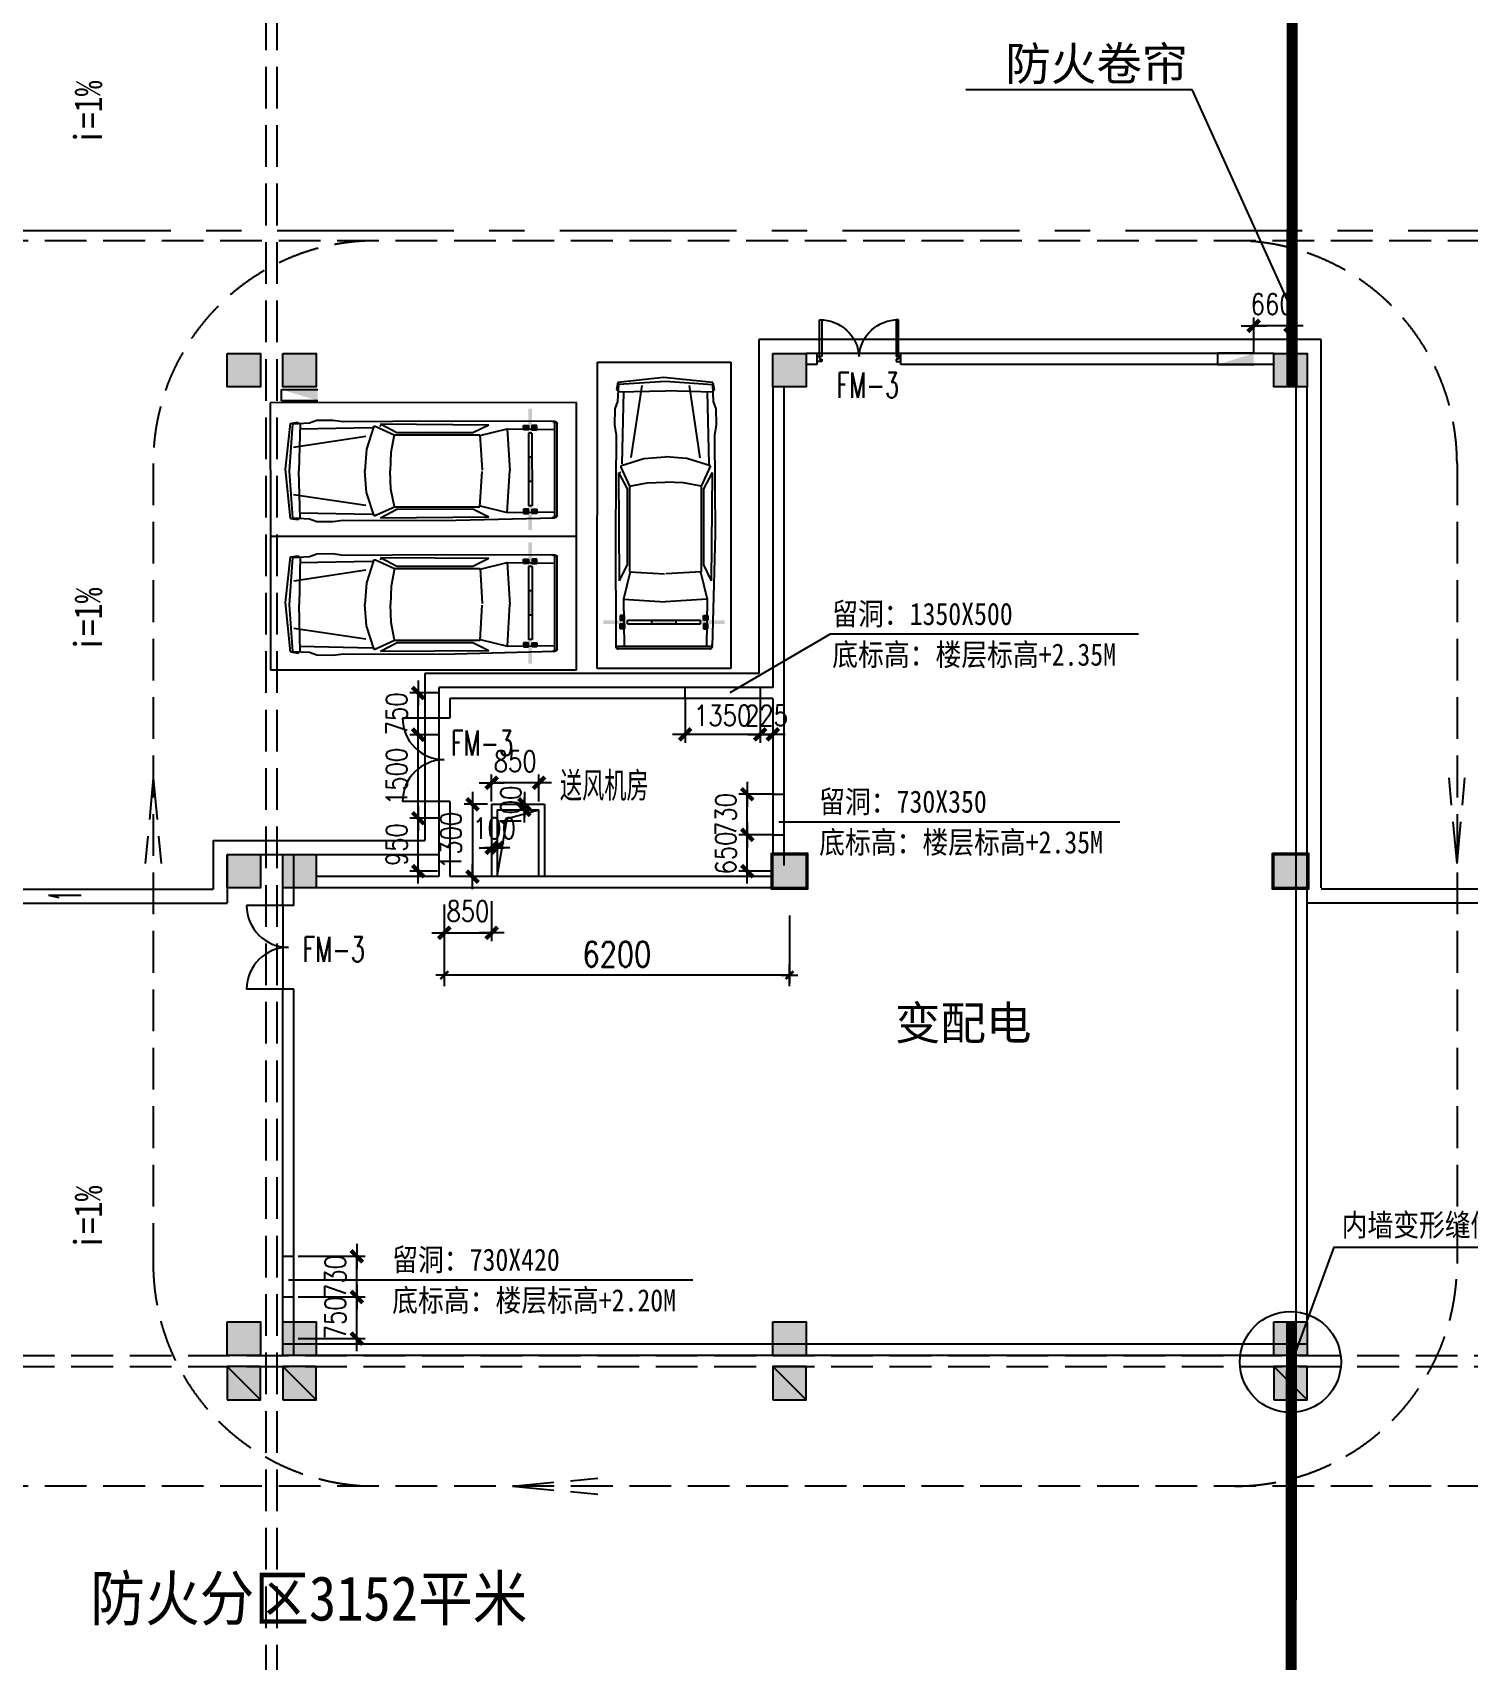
# Model space of a CAD drawing. Extents: x 953929 to 1132291, y -67290 to 107124.
# Drawn here: x 1059548 to 1085341, y 47323 to 76569 of the extents above; entities that cross this region are included whole.
import ezdxf
from ezdxf.enums import TextEntityAlignment as Align

# ---------------------------------------------------------------- set-up
doc = ezdxf.new("R2010")
doc.units = 0
doc.header["$MEASUREMENT"] = 0
for name, pattern in [('ACAD_ISO02W100', [15, 12, -3]), ('CENTER', [50.8, 31.75, -6.35, 6.35, -6.35]), ('DASH', [0.35, 0.25, -0.1])]:
    doc.linetypes.add(name, pattern=pattern)
doc.layers.get('0').update_dxf_attribs({"linetype": 'CONTINUOUS'})
doc.layers.get('DEFPOINTS').update_dxf_attribs({"linetype": 'CONTINUOUS'})
for name, color, linetype in [('0-文字', 11, 'CONTINUOUS'), ('1', 8, 'CONTINUOUS'), ('2', 6, 'ACAD_ISO02W100'), ('COLUMN', 4, 'CONTINUOUS'), ('DIM', 7, 'CONTINUOUS'), ('F', 31, 'CONTINUOUS'), ('KWC', 253, 'CONTINUOUS'), ('TC', 8, 'CONTINUOUS'), ('WALL', 1, 'CONTINUOUS'), ('WIN', 4, 'CONTINUOUS'), ('WINDOW', 254, 'CONTINUOUS'), ('WINDOWS', 4, 'CONTINUOUS'), ('柱子', 2, 'CONTINUOUS')]:
    doc.layers.add(name, color=color, linetype=linetype)
doc.layers.add('AXIS', color=3, linetype='CONTINUOUS', lineweight=9)
doc.styles.add('CHINA', font='SimSun.ttf', dxfattribs={"width": 0.85, "height": 150})
doc.styles.add('DIM', font='', dxfattribs={"width": 0.75})
doc.styles.add('DIM_FONT', font='SIMPLEX.shx', dxfattribs={"width": 0.8})
doc.styles.add('FS', font='txt.shx', dxfattribs={"width": 0.66, "height": 150, "bigfont": 'fs.shx'})
doc.styles.get("Standard").update_dxf_attribs({"font": 'txt.shx', "width": 0.8, "height": 525, "bigfont": 'h1.shx'})
doc.styles.add('宋体', font='SimSun.ttf')
doc.styles.get('DIM').set_extended_font_data('FangSong_GB2312')
doc.dimstyles.new('DIMN-200', dxfattribs={"dimtxt": 300, "dimasz": 1, "dimexe": 250, "dimexo": 0, "dimgap": 150, "dimtad": 1, "dimdec": 0, "dimdsep": 46, "dimtxsty": 'DIM_FONT', "dimblk": '_DIMX', "dimcen": 2.5, "dimclrd": 256, "dimclre": 256, "dimclrt": 4, "dimadec": 0, "dimazin": 0, "dimtfac": 1, "dimtdec": 0, "dimtix": 1, "dimtmove": 2, "dimatfit": 3, "dimldrblk": '_DIMX', "dimfxl": 0, "dimtolj": 1, "dimtzin": 0, "dimarcsym": 0})
doc.dimstyles.new('NORMAL', dxfattribs={"dimtxt": 450, "dimasz": 1, "dimexe": 150, "dimexo": 0, "dimgap": 150, "dimtad": 1, "dimdec": 0, "dimzin": 0, "dimdsep": 46, "dimtxsty": 'DIM_FONT', "dimblk1": '1', "dimblk2": '1', "dimsah": 1, "dimcen": 0, "dimclrd": 4, "dimclre": 4, "dimclrt": 4, "dimadec": 0, "dimazin": 0, "dimtfac": 1, "dimtdec": 0, "dimtmove": 0, "dimatfit": 3, "dimldrblk": '1', "dimfxl": 0, "dimtolj": 1, "dimtzin": 0, "dimarcsym": 0})
doc.dimstyles.get("Standard").update_dxf_attribs({"dimtxt": 375, "dimasz": 1, "dimexe": 150, "dimexo": 0, "dimgap": 200, "dimtad": 1, "dimdec": 0, "dimzin": 0, "dimdsep": 46, "dimtxsty": 'DIM_FONT', "dimblk1": '_DIMX', "dimblk2": '_DIMX', "dimsah": 1, "dimcen": 200, "dimclrd": 256, "dimclre": 256, "dimclrt": 4, "dimadec": 0, "dimazin": 0, "dimtfac": 1, "dimtdec": 0, "dimtix": 1, "dimtmove": 2, "dimatfit": 3, "dimldrblk": '_DIMX', "dimfxl": 0, "dimtolj": 1, "dimtzin": 0, "dimarcsym": 0})

# ---------------------------------------------------------------- blocks, each defined once
blk = doc.blocks.new('ZHU')
at = {"layer": '柱子'}
h = blk.add_hatch(color=256, dxfattribs=at)
h.paths.add_polyline_path([(300, -300), (300, 300), (-300, 300)])
h.paths.add_polyline_path([(-300, 300), (-300, -300), (300, -300)], flags=16)
blk.add_line((-300, 300), (300, -300), dxfattribs=at)
blk.add_lwpolyline([(-300, -300), (300, -300), (300, 300), (-300, 300)], close=True, dxfattribs=at)
blk = doc.blocks.new('A$C5A4B61BD')
for p, q in [((0, 753), (0, 658)), ((84, 753), (0, 753)), ((0, 658), (42, 658)), ((42, 706), (84, 706)), ((42, 658), (42, 706)), ((42, 658), (42, 0)), ((84, 658), (42, 658)), ((84, 706), (84, 753)), ((84, 0), (84, 658)), ((1416, 753), (1500, 753)), ((1416, 706), (1416, 753)), ((1458, 706), (1416, 706)), ((1416, 0), (1416, 658)), ((1416, 658), (1458, 658)), ((1458, 658), (1458, 706)), ((1458, 658), (1458, 0)), ((1500, 658), (1458, 658)), ((1500, 753), (1500, 658)), ((42, 0), (84, 0)), ((1458, 0), (1416, 0))]:
    blk.add_line(p, q)
for centre, major_axis, start_param, end_param in [((79, 670), (501, 465), 3.926991, 5.497787), ((1421, 670), (-501, 465), 0.785398, 2.356194)]:
    blk.add_ellipse(centre, major_axis=major_axis, ratio=0.962752, start_param=start_param, end_param=end_param)
blk = doc.blocks.new('_DIMX')
blk.add_line((-150, 0), (150, 0))
at = {"const_width": 50}
blk.add_lwpolyline([(-70, -70), (70, 70)], dxfattribs=at)
blk = doc.blocks.new('*D30')
at = {"linetype": 'ByBlock'}
for p, q in [((1218666, 49336), (1218666, 49819)), ((1219516, 49336), (1219516, 49819)), ((1218665, 49669), (1218663, 49669)), ((1219516, 49669), (1218666, 49669)), ((1219518, 49669), (1219519, 49669))]:
    blk.add_line(p, q, dxfattribs=at)
at = {"layer": 'DEFPOINTS', "color": 0, "linetype": 'ByBlock'}
for p in [(1218666, 49669), (1218666, 49336), (1219516, 49336)]:
    blk.add_point(p, dxfattribs=at)
at = {"linetype": 'ByBlock', "xscale": 1.5, "yscale": 1.5, "zscale": 1.5}
blk.add_blockref('_DIMX', (1218666, 49669), dxfattribs=at)
at = {"linetype": 'ByBlock', "xscale": 1.5, "yscale": 1.5, "zscale": 1.5, "rotation": 180}
blk.add_blockref('_DIMX', (1219516, 49669), dxfattribs=at)
at = {"color": 4, "linetype": 'ByBlock', "insert": (1219091, 50057), "char_height": 375, "attachment_point": 5, "style": 'DIM_FONT'}
blk.add_mtext('\\A1;850', dxfattribs=at)
blk = doc.blocks.new('*D35')
at = {"linetype": 'ByBlock'}
for p, q in [((1218593, 49284), (1218173, 49284)), ((1218323, 49285), (1218323, 49287)), ((1218323, 49284), (1218323, 47984)), ((1218593, 47984), (1218173, 47984)), ((1218323, 47982), (1218323, 47981))]:
    blk.add_line(p, q, dxfattribs=at)
at = {"layer": 'DEFPOINTS', "color": 0, "linetype": 'ByBlock'}
for p in [(1218593, 49284), (1218323, 47984), (1218593, 47984)]:
    blk.add_point(p, dxfattribs=at)
at = {"linetype": 'ByBlock', "xscale": 1.5, "yscale": 1.5, "zscale": 1.5}
for p, rotation in [((1218323, 49284), 270), ((1218323, 47984), 90)]:
    blk.add_blockref('_DIMX', p, dxfattribs=dict(at, rotation=rotation))
at = {"color": 4, "linetype": 'ByBlock', "insert": (1217935, 48634), "char_height": 375, "attachment_point": 5, "rotation": 90, "style": 'DIM_FONT'}
blk.add_mtext('\\A1;1300', dxfattribs=at)
blk = doc.blocks.new('1')
at = {"layer": 'DIM'}
for p, q in [((-150, 0), (150, 0)), ((0, -200), (0, 200))]:
    blk.add_line(p, q, dxfattribs=at)
at = {"layer": 'DIM', "const_width": 45}
blk.add_lwpolyline([(-71, -71), (71, 71)], dxfattribs=at)
blk = doc.blocks.new('*D102')
at = {"layer": 'DEFPOINTS', "color": 0}
for p in [(1066944, 60904), (1073144, 60704), (1066944, 59635)]:
    blk.add_point(p, dxfattribs=at)
at = {"layer": 'DIM', "color": 4}
for p, q in [((1066944, 60904), (1066944, 59485)), ((1073144, 60704), (1073144, 59485)), ((1073143, 59635), (1066945, 59635))]:
    blk.add_line(p, q, dxfattribs=at)
at = {"layer": 'DIM', "color": 4, "rotation": 180}
blk.add_blockref('1', (1066944, 59635), dxfattribs=at)
at = {"layer": 'DIM', "color": 4}
blk.add_blockref('1', (1073144, 59635), dxfattribs=at)
at = {"layer": 'DIM', "color": 4, "insert": (1070044, 60010), "char_height": 450, "attachment_point": 5, "style": 'DIM_FONT'}
blk.add_mtext('\\A1;6200', dxfattribs=at)
blk = doc.blocks.new('*D141')
at = {"linetype": 'ByBlock'}
for p, q in [((1064320, 53854), (1065522, 53854)), ((1065372, 53856), (1065372, 53857)), ((1065372, 53104), (1065372, 53854)), ((1064320, 53104), (1065522, 53104)), ((1065372, 53103), (1065372, 53101))]:
    blk.add_line(p, q, dxfattribs=at)
at = {"layer": 'DEFPOINTS', "color": 0, "linetype": 'ByBlock'}
for p in [(1064320, 53854), (1065372, 53854), (1064320, 53104)]:
    blk.add_point(p, dxfattribs=at)
at = {"linetype": 'ByBlock', "xscale": 1.5, "yscale": 1.5, "zscale": 1.5}
for p, rotation in [((1065372, 53854), 270), ((1065372, 53104), 90)]:
    blk.add_blockref('_DIMX', p, dxfattribs=dict(at, rotation=rotation))
at = {"color": 4, "linetype": 'ByBlock', "insert": (1064985, 53479), "char_height": 375, "attachment_point": 5, "rotation": 90, "style": 'DIM_FONT'}
blk.add_mtext('\\A1;750', dxfattribs=at)
blk = doc.blocks.new('*D142')
at = {"linetype": 'ByBlock'}
for p, q in [((1064320, 54584), (1065522, 54584)), ((1065372, 54586), (1065372, 54587)), ((1065372, 53854), (1065372, 54584)), ((1064320, 53854), (1065522, 53854)), ((1065372, 53853), (1065372, 53851))]:
    blk.add_line(p, q, dxfattribs=at)
at = {"layer": 'DEFPOINTS', "color": 0, "linetype": 'ByBlock'}
for p in [(1064320, 54584), (1065372, 54584), (1064320, 53854)]:
    blk.add_point(p, dxfattribs=at)
at = {"linetype": 'ByBlock', "xscale": 1.5, "yscale": 1.5, "zscale": 1.5}
for p, rotation in [((1065372, 54584), 270), ((1065372, 53854), 90)]:
    blk.add_blockref('_DIMX', p, dxfattribs=dict(at, rotation=rotation))
at = {"color": 4, "linetype": 'ByBlock', "insert": (1064985, 54219), "char_height": 375, "attachment_point": 5, "rotation": 90, "style": 'DIM_FONT'}
blk.add_mtext('\\A1;730', dxfattribs=at)
blk = doc.blocks.new('*D143')
at = {"linetype": 'ByBlock'}
for p, q in [((1072844, 62154), (1072237, 62154)), ((1072387, 62156), (1072387, 62157)), ((1072387, 61504), (1072387, 62154)), ((1072844, 61504), (1072237, 61504)), ((1072387, 61503), (1072387, 61501))]:
    blk.add_line(p, q, dxfattribs=at)
at = {"layer": 'DEFPOINTS', "color": 0, "linetype": 'ByBlock'}
for p in [(1072387, 62154), (1072844, 62154), (1072844, 61504)]:
    blk.add_point(p, dxfattribs=at)
at = {"linetype": 'ByBlock', "xscale": 1.5, "yscale": 1.5, "zscale": 1.5}
for p, rotation in [((1072387, 62154), 270), ((1072387, 61504), 90)]:
    blk.add_blockref('_DIMX', p, dxfattribs=dict(at, rotation=rotation))
at = {"color": 4, "linetype": 'ByBlock', "insert": (1072000, 61829), "char_height": 375, "attachment_point": 5, "rotation": 90, "style": 'DIM_FONT'}
blk.add_mtext('\\A1;650', dxfattribs=at)
blk = doc.blocks.new('*D144')
at = {"linetype": 'ByBlock'}
for p, q in [((1072844, 62884), (1072237, 62884)), ((1072387, 62886), (1072387, 62887)), ((1072387, 62154), (1072387, 62884)), ((1072844, 62154), (1072237, 62154)), ((1072387, 62153), (1072387, 62151))]:
    blk.add_line(p, q, dxfattribs=at)
at = {"layer": 'DEFPOINTS', "color": 0, "linetype": 'ByBlock'}
for p in [(1072387, 62884), (1072844, 62884), (1072844, 62154)]:
    blk.add_point(p, dxfattribs=at)
at = {"linetype": 'ByBlock', "xscale": 1.5, "yscale": 1.5, "zscale": 1.5}
for p, rotation in [((1072387, 62884), 270), ((1072387, 62154), 90)]:
    blk.add_blockref('_DIMX', p, dxfattribs=dict(at, rotation=rotation))
at = {"color": 4, "linetype": 'ByBlock', "insert": (1072000, 62519), "char_height": 375, "attachment_point": 5, "rotation": 90, "style": 'DIM_FONT'}
blk.add_mtext('\\A1;730', dxfattribs=at)
blk = doc.blocks.new('*D397')
at = {"linetype": 'ByBlock'}
for p, q in [((1115369, 62704), (1115633, 62704)), ((1115369, 62604), (1115633, 62604)), ((1115483, 62706), (1115483, 62707)), ((1115483, 62604), (1115483, 62704)), ((1115483, 62604), (1115483, 62704)), ((1115483, 62603), (1115483, 62601))]:
    blk.add_line(p, q, dxfattribs=at)
at = {"layer": 'DEFPOINTS', "color": 0, "linetype": 'ByBlock'}
for p in [(1115369, 62704), (1115369, 62604), (1115483, 62704)]:
    blk.add_point(p, dxfattribs=at)
at = {"linetype": 'ByBlock', "xscale": 1.5, "yscale": 1.5, "zscale": 1.5}
for p, rotation in [((1115483, 62704), 270), ((1115483, 62604), 90)]:
    blk.add_blockref('_DIMX', p, dxfattribs=dict(at, rotation=rotation))
at = {"color": 4, "linetype": 'ByBlock', "insert": (1115238, 62654), "char_height": 375, "attachment_point": 5, "rotation": 90, "style": 'DIM_FONT'}
blk.add_mtext('\\A1;100', dxfattribs=at)
blk = doc.blocks.new('*D396')
at = {"linetype": 'ByBlock'}
for p, q in [((1114894, 62054), (1114894, 61773)), ((1114994, 62054), (1114994, 61773)), ((1114892, 61923), (1114891, 61923)), ((1114894, 61923), (1114994, 61923)), ((1114894, 61923), (1114994, 61923)), ((1114995, 61923), (1114997, 61923))]:
    blk.add_line(p, q, dxfattribs=at)
at = {"layer": 'DEFPOINTS', "color": 0, "linetype": 'ByBlock'}
for p in [(1114894, 62054), (1114994, 62054), (1114994, 61923)]:
    blk.add_point(p, dxfattribs=at)
at = {"linetype": 'ByBlock', "xscale": 1.5, "yscale": 1.5, "zscale": 1.5}
blk.add_blockref('_DIMX', (1114894, 61923), dxfattribs=at)
at = {"linetype": 'ByBlock', "xscale": 1.5, "yscale": 1.5, "zscale": 1.5, "rotation": 180}
blk.add_blockref('_DIMX', (1114994, 61923), dxfattribs=at)
at = {"color": 4, "linetype": 'ByBlock', "insert": (1114944, 62274), "char_height": 375, "attachment_point": 5, "style": 'DIM_FONT'}
blk.add_mtext('\\A1;100', dxfattribs=at)
blk = doc.blocks.new('*D432')
at = {"linetype": 'ByBlock'}
for p, q in [((1072619, 64604), (1072619, 63811)), ((1072844, 64604), (1072844, 63811)), ((1072617, 63961), (1072616, 63961)), ((1072619, 63961), (1072844, 63961)), ((1072845, 63961), (1072847, 63961))]:
    blk.add_line(p, q, dxfattribs=at)
at = {"layer": 'DEFPOINTS', "color": 0, "linetype": 'ByBlock'}
for p in [(1072619, 64604), (1072844, 64604), (1072844, 63961)]:
    blk.add_point(p, dxfattribs=at)
at = {"linetype": 'ByBlock', "xscale": 1.5, "yscale": 1.5, "zscale": 1.5}
blk.add_blockref('_DIMX', (1072619, 63961), dxfattribs=at)
at = {"linetype": 'ByBlock', "xscale": 1.5, "yscale": 1.5, "zscale": 1.5, "rotation": 180}
blk.add_blockref('_DIMX', (1072844, 63961), dxfattribs=at)
at = {"color": 4, "linetype": 'ByBlock', "insert": (1072731, 64299), "char_height": 375, "attachment_point": 5, "style": 'DIM_FONT'}
blk.add_mtext('\\A1;225', dxfattribs=at)
blk = doc.blocks.new('*D433')
at = {"linetype": 'ByBlock'}
for p, q in [((1071269, 64604), (1071269, 63811)), ((1072619, 64604), (1072619, 63811)), ((1072617, 63961), (1071270, 63961))]:
    blk.add_line(p, q, dxfattribs=at)
at = {"layer": 'DEFPOINTS', "color": 0, "linetype": 'ByBlock'}
for p in [(1071269, 64604), (1072619, 64604), (1071269, 63961)]:
    blk.add_point(p, dxfattribs=at)
at = {"linetype": 'ByBlock', "xscale": 1.5, "yscale": 1.5, "zscale": 1.5, "rotation": 180}
blk.add_blockref('_DIMX', (1071269, 63961), dxfattribs=at)
at = {"linetype": 'ByBlock', "xscale": 1.5, "yscale": 1.5, "zscale": 1.5}
blk.add_blockref('_DIMX', (1072619, 63961), dxfattribs=at)
at = {"color": 4, "linetype": 'ByBlock', "insert": (1071944, 64299), "char_height": 375, "attachment_point": 5, "style": 'DIM_FONT'}
blk.add_mtext('\\A1;1350', dxfattribs=at)
blk = doc.blocks.new('CW')
at = {"layer": 'KWC'}
h = blk.add_hatch(color=256, dxfattribs=at)
h.paths.add_polyline_path([(800, -546), (800, -109), (865, -109), (865, -546)])
h.paths.add_polyline_path([(799, -1419), (799, -982), (865, -982), (865, -1419)])
h.paths.add_polyline_path([(799, -2292), (799, -1855), (864, -1855), (864, -2292)])
h = blk.add_hatch(color=256, dxfattribs=at)
h.paths.add_polyline_path([(865, -412), (865, -488), (953, -488), (953, -412)])
h.paths.add_polyline_path([(800, -412), (800, -488), (712, -488), (712, -412)])
edge = h.paths.add_edge_path(flags=16)
edge.add_ellipse((756, -450), major_axis=(-10.2, 10.2), ratio=1, start_angle=-45.0335, end_angle=314.9665, ccw=False)
edge = h.paths.add_edge_path(flags=16)
edge.add_ellipse((909, -450), major_axis=(-10.2, 10.2), ratio=1, start_angle=-45.0335, end_angle=314.9665, ccw=False)
h = blk.add_hatch(color=256, dxfattribs=at)
h.paths.add_polyline_path([(864, -1989), (864, -1913), (952, -1913), (952, -1989)])
edge = h.paths.add_edge_path(flags=16)
edge.add_ellipse((908, -1951), major_axis=(-10.2, 10.2), ratio=1, start_angle=-45.0335, end_angle=314.9665, ccw=False)
edge = h.paths.add_edge_path(flags=16)
edge.add_ellipse((755, -1951), major_axis=(-10.2, 10.2), ratio=1, start_angle=-45.0335, end_angle=314.9665, ccw=False)
h.paths.add_polyline_path([(799, -1989), (799, -1913), (712, -1913), (712, -1989)])
for p, q in [((-1, -2400), (0, 0)), ((0, 0), (5500, -3)), ((5500, -3), (5499, -2403)), ((349, -2022), (350, -379)), ((391, -2023), (392, -379)), ((2414, -328), (395, -334)), ((1245, -471), (397, -483)), ((712, -488), (712, -412)), ((712, -412), (800, -412)), ((800, -488), (712, -488)), ((800, -546), (799, -1855)), ((800, -412), (800, -488)), ((800, -546), (865, -546)), ((865, -546), (864, -1855)), ((865, -412), (865, -488)), ((953, -412), (865, -412)), ((865, -488), (953, -488)), ((953, -488), (953, -412)), ((1245, -471), (1197, -1224)), ((1734, -592), (1245, -471)), ((3522, -383), (1576, -397)), ((1864, -537), (1576, -397)), ((1735, -578), (1696, -1211)), ((3273, -579), (1735, -578)), ((3226, -538), (1864, -537)), ((4190, -340), (2414, -328)), ((3522, -383), (3226, -538)), ((3615, -425), (3273, -579)), ((3273, -579), (3333, -897)), ((3646, -439), (3773, -838)), ((4970, -473), (3673, -445)), ((4377, -312), (4190, -340)), ((4665, -317), (4377, -312)), ((4796, -365), (4665, -317)), ((5098, -381), (4796, -365)), ((4966, -373), (4985, -1225)), ((5003, -350), (4985, -372)), ((5139, -372), (5003, -350)), ((5154, -1230), (5098, -381)), ((5227, -1193), (5139, -372)), ((3773, -838), (3802, -1224)), ((5082, -800), (3786, -605)), ((799, -982), (865, -982)), ((3333, -897), (3345, -1224)), ((799, -1419), (865, -1419)), ((1244, -1976), (1197, -1222)), ((1734, -1869), (1696, -1236)), ((3333, -1552), (3345, -1225)), ((3772, -1612), (3802, -1226)), ((4965, -2077), (4985, -1226)), ((5097, -2070), (5154, -1230)), ((5138, -2079), (5227, -1193)), ((3272, -1870), (3333, -1552)), ((3637, -2034), (3772, -1612)), ((5081, -1651), (3785, -1844)), ((1244, -1976), (396, -1962)), ((799, -1913), (712, -1913)), ((712, -1913), (712, -1989)), ((712, -1989), (799, -1989)), ((799, -1855), (864, -1855)), ((799, -1989), (799, -1913)), ((864, -1989), (864, -1913)), ((864, -1913), (952, -1913)), ((952, -1989), (864, -1989)), ((952, -1913), (952, -1989)), ((1733, -1855), (1244, -1976)), ((1863, -1910), (1575, -2050)), ((3272, -1870), (1734, -1869)), ((3225, -1911), (1863, -1910)), ((3521, -2067), (3225, -1911)), ((3637, -2034), (3272, -1870)), ((4969, -1977), (3672, -2005)), ((2413, -2120), (393, -2067)), ((3521, -2067), (1575, -2050)), ((4189, -2110), (2413, -2120)), ((4376, -2138), (4189, -2110)), ((4664, -2133), (4376, -2138)), ((4795, -2085), (4664, -2133)), ((5097, -2070), (4795, -2085)), ((5002, -2101), (4984, -2079)), ((5138, -2079), (5002, -2101)), ((5499, -2403), (-1, -2400))]:
    blk.add_line(p, q, dxfattribs=at)
for centre in [(756, -450), (909, -450), (755, -1951), (908, -1951)]:
    blk.add_circle(centre, 14.4, dxfattribs=at)
for centre, major_axis, start_param, end_param in [((395, -379), (-45, 0.4), -1.558913, 0.008145), ((437, -379), (-45, 0.1), -1.565717, 0.001342), ((3509, -415), (11.2, 0.7), -1.159955, 1.503276), ((3624, -446), (22.5, 0.3), 0.294791, 1.978353), ((3333, -1224), (7.95, 7.95), 5.46214, 5.532266), ((3791, -1225), (-7.95, 7.95), 3.84936, 4.003454), ((4974, -1225), (7.95, 7.95), 5.474521, 5.519885), ((394, -2022), (-45, 0.1), 0.002021, 1.546781), ((436, -2023), (-45, 0.1), 0.002021, 1.546781), ((3623, -2003), (22.5, 0.4), 4.270615, 5.954177)]:
    blk.add_ellipse(centre, major_axis=major_axis, ratio=1, start_param=start_param, end_param=end_param, dxfattribs=at)
at = {"layer": 'KWC', "linetype": 'Continuous', "style": 'DIM', "oblique": 360, "flags": 9}
for tag in ['YSIZE', 'XSIZE']:
    blk.add_attdef(tag, (5154, -1230), '', height=0.45, rotation=179.9665, dxfattribs=at)
blk = doc.blocks.new('*D482')
at = {"linetype": 'ByBlock'}
for p, q in [((1081483, 70806), (1081483, 71452)), ((1082144, 70804), (1082144, 71452)), ((1081482, 71302), (1081480, 71302)), ((1082144, 71302), (1081483, 71302)), ((1082145, 71302), (1082147, 71302))]:
    blk.add_line(p, q, dxfattribs=at)
at = {"layer": 'DEFPOINTS', "color": 0, "linetype": 'ByBlock'}
for p in [(1081483, 71302), (1081483, 70806), (1082144, 70804)]:
    blk.add_point(p, dxfattribs=at)
at = {"linetype": 'ByBlock', "xscale": 1.5, "yscale": 1.5, "zscale": 1.5}
blk.add_blockref('_DIMX', (1081483, 71302), dxfattribs=at)
at = {"linetype": 'ByBlock', "xscale": 1.5, "yscale": 1.5, "zscale": 1.5, "rotation": 180}
blk.add_blockref('_DIMX', (1082144, 71302), dxfattribs=at)
at = {"color": 4, "linetype": 'ByBlock', "insert": (1081814, 71690), "char_height": 375, "attachment_point": 5, "style": 'DIM_FONT'}
blk.add_mtext('\\A1;660', dxfattribs=at)
blk = doc.blocks.new('*D489')
at = {"linetype": 'ByBlock'}
for p, q in [((1090844, 64704), (1090326, 64704)), ((1090476, 64706), (1090476, 64707)), ((1090476, 63954), (1090476, 64704)), ((1090844, 63954), (1090326, 63954)), ((1090476, 63953), (1090476, 63951))]:
    blk.add_line(p, q, dxfattribs=at)
at = {"layer": 'DEFPOINTS', "color": 0, "linetype": 'ByBlock'}
for p in [(1090476, 64704), (1090844, 64704), (1090844, 63954)]:
    blk.add_point(p, dxfattribs=at)
at = {"linetype": 'ByBlock', "xscale": 1.5, "yscale": 1.5, "zscale": 1.5}
for p, rotation in [((1090476, 64704), 270), ((1090476, 63954), 90)]:
    blk.add_blockref('_DIMX', p, dxfattribs=dict(at, rotation=rotation))
at = {"color": 4, "linetype": 'ByBlock', "insert": (1090089, 64329), "char_height": 375, "attachment_point": 5, "rotation": 90, "style": 'DIM_FONT'}
blk.add_mtext('\\A1;750', dxfattribs=at)
blk = doc.blocks.new('*D488')
at = {"linetype": 'ByBlock'}
for p, q in [((1090844, 63954), (1090326, 63954)), ((1090476, 62456), (1090476, 63953)), ((1090844, 62454), (1090326, 62454))]:
    blk.add_line(p, q, dxfattribs=at)
at = {"layer": 'DEFPOINTS', "color": 0, "linetype": 'ByBlock'}
for p in [(1090476, 63954), (1090844, 63954), (1090844, 62454)]:
    blk.add_point(p, dxfattribs=at)
at = {"linetype": 'ByBlock', "xscale": 1.5, "yscale": 1.5, "zscale": 1.5}
for p, rotation in [((1090476, 63954), 90), ((1090476, 62454), 270)]:
    blk.add_blockref('_DIMX', p, dxfattribs=dict(at, rotation=rotation))
at = {"color": 4, "linetype": 'ByBlock', "insert": (1090089, 63204), "char_height": 375, "attachment_point": 5, "rotation": 90, "style": 'DIM_FONT'}
blk.add_mtext('\\A1;1500', dxfattribs=at)
blk = doc.blocks.new('*D487')
at = {"linetype": 'ByBlock'}
for p, q in [((1090844, 62454), (1090326, 62454)), ((1090476, 62456), (1090476, 62457)), ((1090476, 61504), (1090476, 62454)), ((1090819, 61504), (1090326, 61504)), ((1090476, 61503), (1090476, 61501))]:
    blk.add_line(p, q, dxfattribs=at)
at = {"layer": 'DEFPOINTS', "color": 0, "linetype": 'ByBlock'}
for p in [(1090476, 62454), (1090844, 62454), (1090819, 61504)]:
    blk.add_point(p, dxfattribs=at)
at = {"linetype": 'ByBlock', "xscale": 1.5, "yscale": 1.5, "zscale": 1.5}
for p, rotation in [((1090476, 62454), 270), ((1090476, 61504), 90)]:
    blk.add_blockref('_DIMX', p, dxfattribs=dict(at, rotation=rotation))
at = {"color": 4, "linetype": 'ByBlock', "insert": (1090089, 61979), "char_height": 375, "attachment_point": 5, "rotation": 90, "style": 'DIM_FONT'}
blk.add_mtext('\\A1;950', dxfattribs=at)
blk = doc.blocks.new('*D513')
at = {"linetype": 'ByBlock'}
for p, q in [((1066944, 60904), (1066944, 60246)), ((1067794, 60964), (1067794, 60246)), ((1066942, 60396), (1066941, 60396)), ((1066944, 60396), (1067794, 60396)), ((1067795, 60396), (1067797, 60396))]:
    blk.add_line(p, q, dxfattribs=at)
at = {"layer": 'DEFPOINTS', "color": 0, "linetype": 'ByBlock'}
for p in [(1066944, 60904), (1067794, 60964), (1067794, 60396)]:
    blk.add_point(p, dxfattribs=at)
at = {"linetype": 'ByBlock', "xscale": 1.5, "yscale": 1.5, "zscale": 1.5}
blk.add_blockref('_DIMX', (1066944, 60396), dxfattribs=at)
at = {"linetype": 'ByBlock', "xscale": 1.5, "yscale": 1.5, "zscale": 1.5, "rotation": 180}
blk.add_blockref('_DIMX', (1067794, 60396), dxfattribs=at)
at = {"color": 4, "linetype": 'ByBlock', "insert": (1067369, 60784), "char_height": 375, "attachment_point": 5, "style": 'DIM_FONT'}
blk.add_mtext('\\A1;850', dxfattribs=at)
blk = doc.blocks.new('A$C01856CDB')
at = {"layer": 'WIN'}
for q in [(588, 47), (189, 0)]:
    blk.add_line((0, 47), q, dxfattribs=at)
blk = doc.blocks.new('A$C445D01A8')
at = {"layer": 'WINDOW'}
blk.add_blockref('A$C01856CDB', (0, 0), dxfattribs=at)
blk = doc.blocks.new('A$C084E10F1')
at = {"layer": 'WINDOWS', "xscale": -1}
blk.add_blockref('A$C445D01A8', (588, 0), dxfattribs=at)

msp = doc.modelspace()

# ---------------------------------------------------------------- hatches: boundary and pattern name
at = {"layer": 'COLUMN'}
for points in [[(1063043.554, 70204.176), (1063643.554, 70204.176), (1063643.554, 70804.176), (1063043.554, 70804.176)], [(1064043.554, 70204.176), (1064643.554, 70204.176), (1064643.554, 70804.176), (1064043.554, 70804.176)], [(1072843.554, 70204.176), (1073443.554, 70204.176), (1073443.554, 70804.176), (1072843.554, 70804.176)], [(1081843.554, 70204.176), (1082443.554, 70204.176), (1082443.554, 70804.176), (1081843.554, 70804.176)], [(1063043.554, 61204.176), (1063643.554, 61204.176), (1063643.554, 61804.176), (1063043.554, 61804.176)], [(1064043.554, 61204.176), (1064643.554, 61204.176), (1064643.554, 61804.176), (1064043.554, 61804.176)], [(1072818.554, 61179.176), (1073468.554, 61179.176), (1073468.554, 61829.176), (1072818.554, 61829.176)], [(1072843.554, 61204.176), (1073443.554, 61204.176), (1073443.554, 61804.176), (1072843.554, 61804.176)], [(1081818.554, 61179.176), (1082468.554, 61179.176), (1082468.554, 61829.176), (1081818.554, 61829.176)], [(1081843.554, 61204.176), (1082443.554, 61204.176), (1082443.554, 61804.176), (1081843.554, 61804.176)], [(1063043.554, 52804.176), (1063643.554, 52804.176), (1063643.554, 53404.176), (1063043.554, 53404.176)], [(1064043.554, 52804.176), (1064643.554, 52804.176), (1064643.554, 53404.176), (1064043.554, 53404.176)], [(1072843.554, 52804.176), (1073443.554, 52804.176), (1073443.554, 53404.176), (1072843.554, 53404.176)], [(1081843.554, 52804.176), (1082443.554, 52804.176), (1082443.554, 53404.176), (1081843.554, 53404.176)]]:
    msp.add_hatch(color=256, dxfattribs=at).paths.add_polyline_path(points)

# ---------------------------------------------------------------- linework, layer by layer
for p in [(1076309.195, 75545.71), (1082170.893, 71587.644)]:
    msp.add_line(p, (1080379.088, 75545.71))
at = {"layer": '1'}
for p, q in [((1068072.886, 62450.028), (1068643.554, 62604.176)), ((1067893.554, 61404.176), (1068072.886, 62450.028))]:
    msp.add_line(p, q, dxfattribs=at)
at = {"layer": '2', "ltscale": 100, "const_width": 200}
for points in [[(1082175.843, 79028.491), (1082170.69, 70204.176)], [(1082160.88, 53404.176), (1082131.405, 2927.635)]]:
    msp.add_lwpolyline(points, dxfattribs=at)
at = {"layer": 'COLUMN'}
for p, q in [((1066943.554, 64254.176), (1066193.554, 64254.176)), ((1066843.554, 64254.176), (1066843.554, 62754.176)), ((1066943.554, 62754.176), (1066193.554, 62754.176)), ((1064143.554, 60884.176), (1063393.554, 60884.176)), ((1064043.554, 60884.176), (1064043.554, 59384.176)), ((1064143.554, 59384.176), (1063393.554, 59384.176))]:
    msp.add_line(p, q, dxfattribs=at)
for points in [[(1063043.554, 70804.176), (1063643.554, 70804.176), (1063643.554, 70204.176), (1063043.554, 70204.176)], [(1064043.554, 70804.176), (1064643.554, 70804.176), (1064643.554, 70204.176), (1064043.554, 70204.176)], [(1072843.554, 70804.176), (1073443.554, 70804.176), (1073443.554, 70204.176), (1072843.554, 70204.176)], [(1081843.554, 70804.176), (1082443.554, 70804.176), (1082443.554, 70204.176), (1081843.554, 70204.176)], [(1063043.554, 61804.176), (1063643.554, 61804.176), (1063643.554, 61204.176), (1063043.554, 61204.176)], [(1064043.554, 61804.176), (1064643.554, 61804.176), (1064643.554, 61204.176), (1064043.554, 61204.176)], [(1072818.554, 61829.176), (1073468.554, 61829.176), (1073468.554, 61179.176), (1072818.554, 61179.176)], [(1072843.554, 61804.176), (1073443.554, 61804.176), (1073443.554, 61204.176), (1072843.554, 61204.176)], [(1081818.554, 61829.176), (1082468.554, 61829.176), (1082468.554, 61179.176), (1081818.554, 61179.176)], [(1081843.554, 61804.176), (1082443.554, 61804.176), (1082443.554, 61204.176), (1081843.554, 61204.176)], [(1063043.554, 53404.176), (1063643.554, 53404.176), (1063643.554, 52804.176), (1063043.554, 52804.176)], [(1064043.554, 53404.176), (1064643.554, 53404.176), (1064643.554, 52804.176), (1064043.554, 52804.176)], [(1072843.554, 53404.176), (1073443.554, 53404.176), (1073443.554, 52804.176), (1072843.554, 52804.176)], [(1081843.554, 53404.176), (1082443.554, 53404.176), (1082443.554, 52804.176), (1081843.554, 52804.176)]]:
    msp.add_lwpolyline(points, close=True, dxfattribs=at)
msp.add_lwpolyline([(1082143.555, 52604.176), (1082927.583, 54746.777), (1090394.65, 54746.777)], dxfattribs=at)
for centre, start, end in [((1066943.554, 64254.176), 180, 270), ((1066943.554, 62754.176), 90, 180), ((1064143.554, 60884.176), 180, 270), ((1064143.554, 59384.176), 90, 180)]:
    msp.add_arc(centre, 750, start, end, dxfattribs=at)
at = {"layer": 'DIM'}
for points in [[(1059898.496, 76104.494, 0, 60, 0), (1059898.496, 75704.494, 0, 0, 0), (1059898.496, 74276.393, 0, 0, 0)], [(1059898.496, 65024.07, 0, 60, 0), (1059898.496, 65424.07, 0, 0, 0), (1059898.496, 66852.171, 0, 0, 0)], [(1059898.496, 56251.93, 0, 60, 0), (1059898.496, 55851.93, 0, 0, 0), (1059898.496, 54423.829, 0, 0, 0)]]:
    msp.add_lwpolyline(points, format="xyseb", dxfattribs=at)
at = {"layer": 'TC'}
for p, q in [((1080835.486, 70806.447), (1080835.381, 70606.447)), ((1081485.485, 70806.106), (1080835.486, 70806.447)), ((1080835.381, 70606.447), (1081485.381, 70606.106)), ((1064021.791, 70153.855), (1064671.791, 70154.195)), ((1064021.896, 69953.855), (1064021.791, 70153.855)), ((1064671.896, 69954.195), (1064021.896, 69953.855))]:
    msp.add_line(p, q, dxfattribs=at)
for points in [[(1080838.282, 70607.537), (1081484.491, 70607.199), (1081482.726, 70803.012)], [(1064024.692, 70152.765), (1064670.901, 70153.103), (1064669.136, 69957.289)]]:
    msp.add_solid(points, dxfattribs=at)
at = {"layer": 'WALL'}
for p, q in [((1073643.554, 70804.176), (1073443.554, 70804.176)), ((1073643.554, 70604.176), (1073643.554, 70804.176)), ((1081843.554, 70804.176), (1075143.554, 70804.176)), ((1075143.554, 70604.176), (1075143.554, 70804.176)), ((1073643.554, 70604.176), (1073443.554, 70604.176)), ((1081843.554, 70604.176), (1075143.554, 70604.176)), ((1072843.554, 70204.176), (1072843.554, 64804.176)), ((1073043.554, 70204.176), (1073043.554, 61604.176)), ((1082243.554, 53404.176), (1082243.554, 70204.176)), ((1082443.554, 53404.176), (1082443.554, 70204.176)), ((1072843.554, 64804.176), (1066843.554, 64804.176)), ((1066843.554, 64804.176), (1066843.554, 64254.176)), ((1072843.554, 64604.176), (1067043.554, 64604.176)), ((1067043.554, 64604.176), (1067043.554, 64254.176)), ((1072843.554, 64604.176), (1072843.554, 61804.176)), ((1067043.554, 64254.176), (1066843.554, 64254.176)), ((1066843.554, 62754.176), (1066843.554, 61404.176)), ((1067043.554, 62754.176), (1066843.554, 62754.176)), ((1067043.554, 62754.176), (1067043.554, 61404.176)), ((1067793.554, 62704.176), (1067793.554, 61404.176)), ((1067793.554, 62704.176), (1068743.554, 62704.176)), ((1067893.554, 62604.176), (1067893.554, 61404.176)), ((1067893.554, 62604.176), (1068643.554, 62604.176)), ((1068643.554, 61404.176), (1068643.554, 62604.176)), ((1068743.554, 62704.176), (1068743.554, 61404.176)), ((1064043.554, 60884.176), (1064043.554, 61804.176)), ((1064243.554, 60884.176), (1064243.554, 61804.176)), ((1066843.554, 61404.176), (1064643.554, 61404.176)), ((1073043.554, 61204.176), (1064643.554, 61204.176)), ((1072843.554, 61404.176), (1067043.554, 61404.176)), ((1068643.554, 61404.176), (1067893.554, 61404.176)), ((1064243.554, 60884.176), (1064043.554, 60884.176)), ((1064243.554, 60884.176), (1064043.554, 60884.176)), ((1064043.554, 52804.176), (1064043.554, 59384.176)), ((1064243.554, 59384.176), (1064043.554, 59384.176)), ((1064243.554, 52804.176), (1064243.554, 59384.176)), ((1082443.554, 53004.176), (1064043.554, 53004.176)), ((1082443.554, 52804.176), (1064043.554, 52804.176))]:
    msp.add_line(p, q, dxfattribs=at)
at = {"layer": 'WINDOWS', "color": 8, "linetype": 'DASH', "ltscale": 3000}
for p, q in [((1063743.554, -4595.824), (1063743.554, 84879.176)), ((1063943.554, -4595.824), (1063943.554, 84879.176)), ((1114068.554, 72829.176), (1002192.631, 72829.176)), ((1061714.59, 68829.176), (1061714.59, 54454.176)), ((1085135.3, 68829.176), (1085135.3, 54454.176)), ((1061714.59, 63177.016), (1061572.193, 61641.676)), ((1061714.59, 63177.016), (1061856.986, 61641.676)), ((1085135.3, 61641.676), (1084992.903, 63177.016)), ((1085135.3, 61641.676), (1085277.697, 63177.016)), ((1001443.554, 52804.176), (1123496.141, 52804.176)), ((1001443.554, 52604.176), (1123496.141, 52604.176)), ((1068167.236, 50454.176), (1069702.576, 50596.572)), ((1114068.554, 50454.176), (989125.074, 50454.176)), ((1068167.236, 50454.176), (1069702.576, 50311.779))]:
    msp.add_line(p, q, dxfattribs=at)
at = {"layer": 'WINDOWS', "color": 8, "linetype": 'CENTER', "ltscale": 100}
msp.add_line((1122993.554, 73004.176), (1001764.467, 73004.176), dxfattribs=at)
at = {"layer": 'WINDOWS'}
for p, q in [((1082693.554, 71054.176), (1072593.554, 71054.176)), ((1072593.554, 71054.176), (1072593.554, 65054.176)), ((1075143.554, 70804.176), (1073643.554, 70804.176)), ((1082693.554, 61204.176), (1082693.554, 71054.176)), ((1072080.362, 64712.845), (1073878.157, 65764.33)), ((1073878.157, 65764.33), (1079413.911, 65764.33)), ((1072593.554, 65054.176), (1066593.554, 65054.176)), ((1066593.554, 65054.176), (1066593.554, 62054.176)), ((1072953.924, 62391.961), (1079078.51, 62391.961)), ((1062793.554, 62054.176), (1062793.554, 61179.176)), ((1062793.554, 62054.176), (1066593.554, 62054.176)), ((1063043.554, 61804.176), (1066843.554, 61804.176)), ((1063043.554, 61804.176), (1063043.554, 60929.176)), ((1046518.554, 61179.176), (1062793.554, 61179.176)), ((1122993.554, 61179.176), (1082693.554, 61179.176)), ((1051843.113, 60929.176), (1063043.554, 60929.176)), ((1122993.554, 60929.176), (1082443.554, 60929.176)), ((1064146.364, 54163.022), (1071408.894, 54163.022))]:
    msp.add_line(p, q, dxfattribs=at)
at = {"layer": 'WINDOWS', "color": 8}
for p, q in [((1071268.554, 64604.176), (1071268.554, 64804.176)), ((1072618.554, 64804.176), (1072618.554, 64604.176)), ((1072843.554, 62884.176), (1073043.554, 62884.176)), ((1072843.554, 62154.176), (1073043.554, 62154.176)), ((1064043.554, 54584.176), (1064243.554, 54584.176)), ((1064043.554, 53854.176), (1064243.554, 53854.176))]:
    msp.add_line(p, q, dxfattribs=at)
at = {"layer": 'WINDOWS'}
msp.add_circle((1082143.555, 52684.826), 908.245, dxfattribs=at)
at = {"layer": 'WINDOWS', "color": 8, "linetype": 'DASH', "ltscale": 3000}
for centre, start, end in [((1065714.59, 68829.176), 90, 180), ((1081135.3, 68829.176), 0, 90), ((1065714.59, 54454.176), 180, 270), ((1081135.3, 54454.176), 270, 0)]:
    msp.add_arc(centre, 4000, start, end, dxfattribs=at)

# ---------------------------------------------------------------- block references
at = {"layer": 'KWC', "rotation": 90}
msp.add_blockref('CW', (1069689.769, 65145.67), dxfattribs=at)
at = {"layer": 'KWC', "xscale": -1}
for p in [(1069318.664, 69920.137), (1069320.065, 67520.137)]:
    msp.add_blockref('CW', p, dxfattribs=at)
at = {"layer": 'WINDOW', "xscale": -1, "rotation": 180}
msp.add_blockref('A$C5A4B61BD', (1073643.553, 71409.776), dxfattribs=at)
at = {"layer": 'WINDOWS', "xscale": -1}
msp.add_blockref('A$C084E10F1', (1060421.363, 61027.221), dxfattribs=at)
at = {"layer": '柱子'}
for p in [(1063343.554, 52304.176), (1064343.554, 52304.176), (1073143.554, 52304.176), (1082143.554, 52304.176)]:
    msp.add_blockref('ZHU', p, dxfattribs=at)

# ---------------------------------------------------------------- texts
at = {"layer": '0-文字', "style": '宋体'}
for s, p in [('防火卷帘', (1078657.4, 76022.563)), (' 变配电', (1076060.208, 58789.627))]:
    msp.add_text(s, height=600, dxfattribs=at).set_placement(p, align=Align.MIDDLE)
at = {"layer": '0-文字', "style": '宋体', "width": 0.9}
msp.add_text(' 防火分区3152平米', height=800, dxfattribs=at).set_placement((1064265.635, 48452.594, -15221003000), align=Align.MIDDLE)
at = {"layer": 'AXIS', "width": 0.8}
msp.add_text('送风机房', height=525, dxfattribs=at).set_placement((1069019.196, 62765.814))
at = {"layer": 'DIM', "style": 'CHINA', "width": 0.85}
for p in [(1060795.934, 74553.11), (1060795.934, 65444.482), (1060795.934, 54700.545)]:
    msp.add_text('i=1%', height=500, rotation=90, dxfattribs=at).set_placement(p)
for s, p in [('留洞：1350X500', (1073912.264, 65924.524)), ('底标高：楼层标高+2.35M', (1073912.264, 65194.422)), ('留洞：730X350', (1073677.704, 62552.155)), ('底标高：楼层标高+2.35M', (1073677.704, 61822.053)), ('内墙变形缝做法详04CJ01-3页16-1', (1083062.96, 54946.264)), ('留洞：730X420', (1066008.088, 54323.217)), ('底标高：楼层标高+2.20M', (1066008.088, 53593.114))]:
    msp.add_text(s, height=400, dxfattribs=at).set_placement(p)
at = {"layer": 'F', "style": 'FS', "width": 0.66}
for p in [(1073993.003, 70009.431), (1067062.569, 63579.686), (1064397.32, 59874.921)]:
    msp.add_text('FM-3', height=450, dxfattribs=at).set_placement(p)

# ---------------------------------------------------------------- dimensions: what is measured, and where the dimension line sits
at = {"layer": 'AXIS'}
dim = msp.add_linear_dim(base=(1067793.554, 63089.744), p1=(1068643.554, 62756.379), p2=(1067793.554, 62756.379), dimstyle='DIMN-200', override={"dimtxt": 375, "dimasz": 1.5, "dimexe": 150, "dimgap": 200, "dimzin": 0, "dimblk1": '_DIMX', "dimblk2": '_DIMX', "dimsah": 1, "dimcen": 200}, dxfattribs=at)
dim.commit()
dim.dimension.update_dxf_attribs({"geometry": '*D30', "text_midpoint": (1068218.554, 63477.244), "insert": (-150872.789, 13420.284)})
dim = msp.add_aligned_dim(p1=(1067720.424, 62704.176), p2=(1067720.424, 61404.176), distance=-270.351, dimstyle='DIMN-200', override={"dimtxt": 375, "dimasz": 1.5, "dimexe": 150, "dimgap": 200, "dimzin": 0, "dimblk1": '_DIMX', "dimblk2": '_DIMX', "dimsah": 1, "dimcen": 200}, dxfattribs=at)
dim.commit()
dim.dimension.update_dxf_attribs({"geometry": '*D35', "text_midpoint": (1067062.573, 62054.176), "insert": (-150872.789, 13420.284)})
dim = msp.add_linear_dim(base=(1068383.323, 62704.176), p1=(1068268.554, 62604.176), p2=(1068268.554, 62704.176), angle=90, dimstyle='DIMN-200', override={"dimtxt": 375, "dimasz": 1.5, "dimexe": 150, "dimgap": 200, "dimzin": 0, "dimblk1": '_DIMX', "dimblk2": '_DIMX', "dimsah": 1, "dimcen": 200}, dxfattribs=at)
dim.commit()
dim.dimension.update_dxf_attribs({"geometry": '*D397', "text_midpoint": (1068137.651, 62654.176), "dimtype": 160, "insert": (-47100, 0)})
dim = msp.add_linear_dim(base=(1067893.554, 61922.535), p1=(1067793.554, 62054.176), p2=(1067893.554, 62054.176), dimstyle='DIMN-200', override={"dimtxt": 375, "dimasz": 1.5, "dimexe": 150, "dimgap": 200, "dimzin": 0, "dimblk1": '_DIMX', "dimblk2": '_DIMX', "dimsah": 1, "dimcen": 200}, dxfattribs=at)
dim.commit()
dim.dimension.update_dxf_attribs({"geometry": '*D396', "text_midpoint": (1067843.554, 62274.045), "dimtype": 160, "insert": (-47100, 0)})
at = {"layer": 'DIM'}
dim = msp.add_linear_dim(base=(1066943.554, 59634.842), p1=(1073143.554, 60704.301), p2=(1066943.554, 60904.301), dimstyle='NORMAL', override={"dimtmove": 1}, dxfattribs=at)
dim.commit()
dim.dimension.update_dxf_attribs({"geometry": '*D102', "text_midpoint": (1070043.554, 60009.842)})
at = {"layer": 'WINDOWS'}
for base, p1, p2, override, picture, middle in [((1081483.485, 71302.152), (1082143.554, 70804.176), (1081483.485, 70806.106), {"dimasz": 1.5, "dimblk": '_DIMX'}, '*D482', (1081813.52, 71689.652)), ((1071268.554, 63961.289), (1072618.554, 64604.176), (1071268.554, 64604.176), {"dimasz": 1.5, "dimgap": 150, "dimblk": '_DIMX'}, '*D433', (1071943.554, 64298.789)), ((1072843.554, 63961.289), (1072618.554, 64604.176), (1072843.554, 64604.176), {"dimasz": 1.5, "dimgap": 150, "dimblk": '_DIMX'}, '*D432', (1072731.054, 64298.789)), ((1067793.554, 60396.454), (1066943.554, 60904.301), (1067793.554, 60964.276), {"dimasz": 1.5, "dimblk": '_DIMX'}, '*D513', (1067368.554, 60783.954))]:
    dim = msp.add_linear_dim(base=base, p1=p1, p2=p2, dimstyle='Standard', override=override, dxfattribs=at)
    dim.commit()
    dim.dimension.update_dxf_attribs({"geometry": picture, "text_midpoint": middle})
for base, p1, p2, picture, middle in [((1066476.178, 64704.176), (1066843.554, 63954.176), (1066843.554, 64704.176), '*D489', (1066088.678, 64329.176)), ((1066476.178, 63954.176), (1066843.554, 62454.176), (1066843.554, 63954.176), '*D488', (1066088.678, 63204.176)), ((1066476.178, 62454.176), (1066818.554, 61504.176), (1066843.554, 62454.176), '*D487', (1066088.678, 61979.176))]:
    dim = msp.add_linear_dim(base=base, p1=p1, p2=p2, angle=90, dimstyle='Standard', override={"dimasz": 1.5, "dimblk": '_DIMX'}, dxfattribs=at)
    dim.commit()
    dim.dimension.update_dxf_attribs({"geometry": picture, "text_midpoint": middle, "insert": (-24000, 0)})
for base, p1, p2, picture, middle in [((1072387.112, 62884.176), (1072843.554, 62154.176), (1072843.554, 62884.176), '*D144', (1071999.612, 62519.176)), ((1072387.112, 62154.176), (1072843.554, 61504.176), (1072843.554, 62154.176), '*D143', (1071999.612, 61829.176)), ((1065372.343, 54584.176), (1064319.871, 53854.176), (1064319.871, 54584.176), '*D142', (1064984.843, 54219.176)), ((1065372.343, 53854.176), (1064319.871, 53104.176), (1064319.871, 53854.176), '*D141', (1064984.843, 53479.176))]:
    dim = msp.add_linear_dim(base=base, p1=p1, p2=p2, angle=90, dimstyle='Standard', override={"dimasz": 1.5, "dimblk": '_DIMX'}, dxfattribs=at)
    dim.commit()
    dim.dimension.update_dxf_attribs({"geometry": picture, "text_midpoint": middle})

doc.saveas('drawing.dxf')
